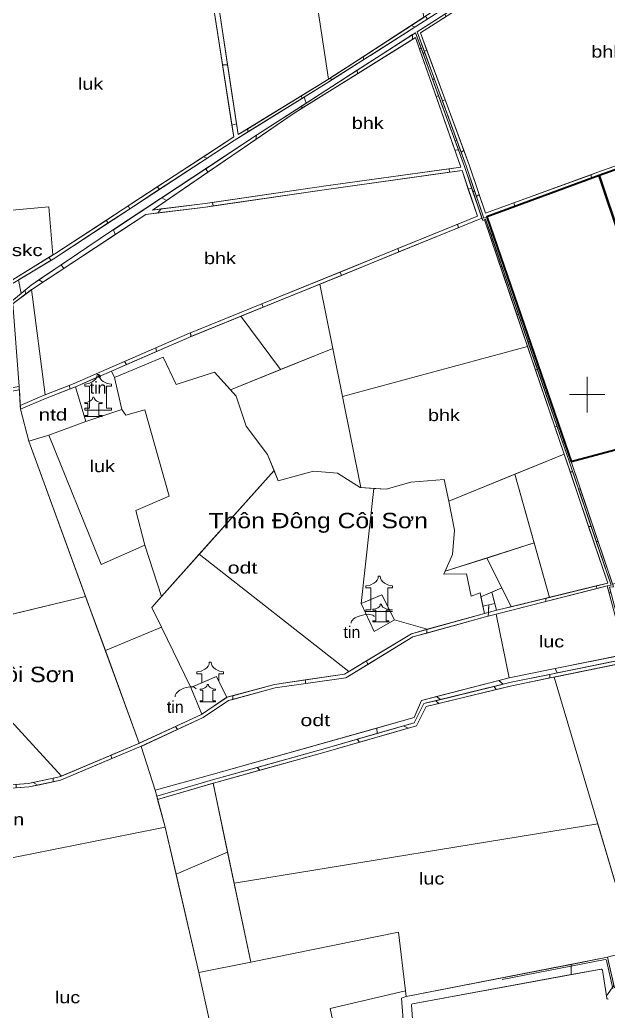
# Model space of a CAD drawing. Header units: metres. Extents: x 558415 to 562400, y 2247179 to 2251032.
# Drawn here: x 561020 to 561518, y 2248479 to 2249316 of the extents above; entities that cross this region are included whole.
import ezdxf
from ezdxf.enums import TextEntityAlignment as Align

# ---------------------------------------------------------------- set-up
doc = ezdxf.new("R2010")
doc.units = ezdxf.units.M
doc.header["$LTSCALE"] = 4
doc.header["$PDMODE"] = 32
doc.header["$PDSIZE"] = 2
for name, color, linetype, lineweight in [('1', 7, 'Continuous', 13), ('17', 7, 'Continuous', 13), ('2', 7, 'Continuous', 13), ('23', 7, 'Continuous', 13), ('33', 7, 'Continuous', 13), ('4', 7, 'Continuous', 13), ('45', 7, 'Continuous', 13), ('5', 7, 'Continuous', 13), ('6', 7, 'Continuous', 13), ('63', 7, 'Continuous', 13), ('7', 7, 'Continuous', 13), ('9', 7, 'Continuous', 13)]:
    doc.layers.add(name, color=color, linetype=linetype, lineweight=lineweight)
doc.layers.add('39', color=7, linetype='Continuous')

msp = doc.modelspace()

# ---------------------------------------------------------------- linework, layer by layer
at = {"layer": '1'}
for p, q in [((561354.206, 2249310.09), (561316.742, 2249286.398)), ((561352.463, 2249299.857), (561352.463, 2249303.895)), ((561259.357, 2249241.969), (561258.245, 2249243.33)), ((561406.415, 2249167.195), (561408.659, 2249168.916)), ((561047.109, 2249113.524), (561045.066, 2249115.825)), ((561426.559, 2249108.066), (561427.903, 2249108.166)), ((561040.062, 2249094.985), (561036.467, 2249096.813)), ((561087.585, 2249015.364), (561097.817, 2249019.886)), ((561062.902, 2249004.717), (561062.295, 2249007.699)), ((561313.485, 2248775.13), (561314.543, 2248772.263)), ((561468.303, 2248760.746), (561468.303, 2248763.809)), ((561307.511, 2248706.522), (561305.653, 2248709.109)), ((561223.394, 2248682.853), (561220.961, 2248685.29))]:
    msp.add_line(p, q, dxfattribs=at)
for points in [[(561191.816, 2249278.477), (561196.06, 2249278.332), (561180.94, 2249378.589), (561176.216, 2249378.464)], [(561362.243, 2249289.926), (561364.52, 2249290.364), (561358.985, 2249305.326), (561380.84, 2249319.17), (561379.625, 2249321.245), (561356.259, 2249306.308)], [(561311.205, 2249282.897), (561354.206, 2249310.09), (561351.392, 2249311.721), (561310.498, 2249285.197)], [(561352.463, 2249299.857), (561354.931, 2249301.391), (561358.382, 2249291.54), (561359.641, 2249292.679), (561354.963, 2249305.485), (561352.463, 2249303.895)], [(561372.366, 2249251.622), (561374.427, 2249252.202), (561359.641, 2249292.679), (561358.382, 2249291.54)], [(561377.585, 2249247.93), (561379.831, 2249248.975), (561364.52, 2249290.364), (561362.243, 2249289.926)], [(561283.72, 2249265.517), (561311.205, 2249282.897), (561310.498, 2249285.197), (561283.453, 2249267.656)], [(561199.788, 2249227.386), (561203.555, 2249228.643), (561196.061, 2249278.332), (561191.816, 2249278.477)], [(561305.72, 2249270.794), (561305.63, 2249273.918), (561258.245, 2249243.33), (561259.357, 2249241.969)], [(561258.827, 2249250.068), (561258.449, 2249252.275), (561213.129, 2249224.492), (561213.083, 2249221.732)], [(561388.24, 2249206.309), (561391.123, 2249206.498), (561374.427, 2249252.202), (561372.366, 2249251.622)], [(561393.521, 2249204.308), (561395.57, 2249206.428), (561379.831, 2249248.975), (561377.585, 2249247.93)], [(561179.425, 2249187.773), (561219.855, 2249215.438), (561220.498, 2249218.952), (561177.553, 2249190.623)], [(561138.614, 2249173.37), (561178.71, 2249199.63), (561175.684, 2249200.79), (561136.646, 2249175.34)], [(561144.468, 2249163.853), (561179.425, 2249187.773), (561177.553, 2249190.623), (561140.419, 2249166.127)], [(561113.315, 2249156.801), (561138.614, 2249173.37), (561136.646, 2249175.34), (561111.959, 2249159.245)], [(561407.168, 2249150.554), (561390.666, 2249143.855), (561390.787, 2249140.667), (561411.048, 2249148.892), (561402.451, 2249174.2), (561399.478, 2249173.456)], [(561137.163, 2249153.333), (561139.897, 2249156.694), (561132.704, 2249155.804), (561144.468, 2249163.853), (561140.419, 2249166.127), (561099.643, 2249139.228), (561101.101, 2249135.057), (561127.031, 2249152.079)], [(561412.601, 2249148.984), (561415.06, 2249149.938), (561438.827, 2249158.684), (561438, 2249161.8), (561414.011, 2249153.047), (561408.659, 2249168.916), (561406.415, 2249167.195)], [(561095.095, 2249144.868), (561113.315, 2249156.801), (561111.959, 2249159.245), (561093.339, 2249147.106)], [(561340.91, 2249120.418), (561390.787, 2249140.667), (561390.666, 2249143.855), (561339.857, 2249123.228)], [(561292.204, 2249100.646), (561340.91, 2249120.418), (561339.857, 2249123.228), (561291.216, 2249103.482)], [(561040.062, 2249094.985), (561057.664, 2249106.541), (561055.508, 2249109.599), (561036.467, 2249096.813)], [(561440.36, 2249067.607), (561441.834, 2249067.84), (561427.903, 2249108.166), (561426.559, 2249108.066)], [(561292.204, 2249100.646), (561291.216, 2249103.482), (561224.979, 2249076.592), (561226.21, 2249073.854)], [(561226.21, 2249073.854), (561224.979, 2249076.592), (561164.849, 2249052.182), (561164.962, 2249048.99)], [(561226.21, 2249073.854), (561224.979, 2249076.592), (561164.849, 2249052.182), (561164.962, 2249048.99)], [(561456.375, 2249020.658), (561457.856, 2249021.46), (561441.834, 2249067.84), (561440.36, 2249067.607)], [(561135.942, 2249036.44), (561135.467, 2249039.504), (561108.947, 2249027.989), (561110.602, 2249025.437)], [(561472.676, 2248972.871), (561474.599, 2248972.995), (561457.856, 2249021.46), (561456.375, 2249020.658)], [(561501.16, 2248888.625), (561503.306, 2248888.681), (561487.501, 2248935.233), (561485.75, 2248934.357)], [(561508.423, 2248836.397), (561507.476, 2248838.404), (561464.903, 2248828.019), (561465.104, 2248825.399)], [(561465.104, 2248825.399), (561465.075, 2248825.781), (561464.903, 2248828.019), (561486.152, 2248833.202), (561422.434, 2248817.661), (561416.499, 2248816.048), (561416.222, 2248812.864), (561423.169, 2248814.752)], [(561374.651, 2248739.139), (561422.953, 2248750.944), (561421.324, 2248753.634), (561371.955, 2248741.569)], [(561348.568, 2248718.309), (561344.727, 2248720.327), (561305.653, 2248709.11), (561307.511, 2248706.522)], [(561048.704, 2248673.116), (561048.756, 2248676.194), (561031.729, 2248672.572), (561035.613, 2248670.331)]]:
    msp.add_lwpolyline(points, close=True, dxfattribs=at)
for points in [[(561316.742, 2249286.398), (561362.316, 2249315.218), (561365.014, 2249316.95), (561363.301, 2249319.433)], [(561363.301, 2249319.433), (561361.934, 2249318.558), (561351.392, 2249311.721), (561354.206, 2249310.09)], [(561352.463, 2249303.895), (561325.737, 2249286.897), (561305.63, 2249273.918), (561305.72, 2249270.794), (561352.463, 2249299.857)], [(561283.453, 2249267.656), (561281.962, 2249266.689), (561258.449, 2249252.275), (561258.827, 2249250.068)], [(561258.827, 2249250.068), (561281.537, 2249264.136), (561283.72, 2249265.517), (561283.453, 2249267.656)], [(561402.451, 2249174.2), (561396.199, 2249192.604), (561391.123, 2249206.498), (561388.24, 2249206.309), (561372.366, 2249251.622), (561393.235, 2249192.05), (561383.417, 2249190.677), (561383.657, 2249187.682), (561394.206, 2249189.157)], [(561258.245, 2249243.33), (561221.277, 2249219.466), (561220.498, 2249218.952), (561219.855, 2249215.438)], [(561219.855, 2249215.438), (561251.372, 2249237.004), (561259.357, 2249241.969)], [(561408.659, 2249168.916), (561400.51, 2249193.075), (561395.57, 2249206.428), (561393.521, 2249204.308), (561381.77, 2249236.475)], [(561381.77, 2249236.475), (561397.614, 2249193.103), (561406.415, 2249167.195)], [(561178.71, 2249199.63), (561201.547, 2249214.586), (561213.083, 2249221.732), (561213.129, 2249224.492), (561204.938, 2249219.471), (561203.555, 2249228.643), (561199.788, 2249227.386), (561201.329, 2249217.508)], [(561201.329, 2249217.508), (561175.685, 2249200.79), (561178.71, 2249199.63)], [(561550.262, 2249202.326), (561509.072, 2249187.73), (561503.186, 2249185.582), (561503.594, 2249182.518), (561503.186, 2249185.582), (561438, 2249161.8), (561438.827, 2249158.684), (561503.594, 2249182.518)], [(561503.594, 2249182.518), (561510.087, 2249184.907), (561550.929, 2249199.379), (561550.262, 2249202.326)], [(561383.417, 2249190.677), (561279.146, 2249176.1), (561183.222, 2249162.187), (561183.762, 2249159.235), (561279.569, 2249173.13)], [(561279.569, 2249173.13), (561383.657, 2249187.682), (561383.417, 2249190.677)], [(561394.206, 2249189.157), (561399.478, 2249173.456), (561402.451, 2249174.2)], [(561183.222, 2249162.187), (561177.029, 2249161.289), (561139.897, 2249156.694), (561137.163, 2249153.333), (561177.429, 2249158.316)], [(561177.429, 2249158.316), (561183.762, 2249159.235), (561183.222, 2249162.187)], [(561093.339, 2249147.106), (561050.153, 2249118.952), (561045.066, 2249115.825), (561047.109, 2249113.524)], [(561047.109, 2249113.524), (561048.673, 2249114.465), (561095.095, 2249144.868), (561093.339, 2249147.106)], [(561427.903, 2249108.166), (561414.151, 2249147.976), (561413.086, 2249147.563), (561426.559, 2249108.066)], [(561057.664, 2249106.541), (561055.508, 2249109.599), (561036.467, 2249096.813), (561040.062, 2249094.985), (561050.235, 2249101.664), (561101.101, 2249135.057), (561099.643, 2249139.228)], [(561099.643, 2249139.228), (561098.924, 2249138.754), (561055.508, 2249109.599), (561057.664, 2249106.541)], [(561045.066, 2249115.825), (561016.985, 2249098.562), (561008.903, 2249093.454), (561010.561, 2249091.539), (560985.26, 2249076.409)], [(560985.26, 2249076.409), (561014.73, 2249094.032), (561047.109, 2249113.524)], [(561036.467, 2249096.813), (561029.936, 2249092.427), (561024.922, 2249088.22), (561025.381, 2249084.835)], [(561012.198, 2249075.078), (561012.562, 2249075.32), (561025.381, 2249084.835), (561024.922, 2249088.22), (561012.093, 2249077.455)], [(561025.381, 2249084.835), (561031.356, 2249089.27), (561040.062, 2249094.985)], [(561164.849, 2249052.182), (561162.009, 2249051.029), (561135.467, 2249039.504), (561135.942, 2249036.44), (561163.171, 2249048.263)], [(561163.171, 2249048.263), (561164.962, 2249048.99), (561164.906, 2249050.582), (561164.849, 2249052.182)], [(561108.947, 2249027.989), (561096.613, 2249022.634), (561066.449, 2249009.304), (561062.295, 2249007.699), (561062.902, 2249004.717)], [(561097.817, 2249019.886), (561110.602, 2249025.437), (561108.947, 2249027.989)], [(561062.902, 2249004.717), (561067.597, 2249006.531), (561085.143, 2249014.285), (561085.49, 2249014.396), (561086.027, 2249014.634), (561087.585, 2249015.364)], [(561062.295, 2249007.699), (561041.16, 2248999.534), (561020.793, 2248990.843), (561020.952, 2248987.65)], [(561020.952, 2248987.65), (561042.29, 2248996.754), (561062.902, 2249004.717)], [(561487.501, 2248935.233), (561484.887, 2248942.932), (561482.431, 2248950.322), (561474.599, 2248972.995), (561472.676, 2248972.871), (561480.584, 2248949.688)], [(561480.584, 2248949.688), (561485.75, 2248934.357), (561487.501, 2248935.233)], [(561516.853, 2248838.537), (561520.175, 2248838.997), (561503.306, 2248888.681), (561501.16, 2248888.625), (561517.277, 2248840.794)], [(561517.277, 2248840.794), (561507.476, 2248838.404), (561508.423, 2248836.397), (561516.853, 2248838.537)], [(561416.499, 2248816.048), (561413.163, 2248815.141), (561364.45, 2248801.702), (561364.45, 2248798.589), (561413.955, 2248812.248)], [(561413.955, 2248812.248), (561416.222, 2248812.864), (561416.258, 2248813.276), (561416.499, 2248816.048)], [(561364.45, 2248801.702), (561351.493, 2248798.127), (561313.485, 2248775.13)], [(561314.543, 2248772.263), (561352.691, 2248795.345), (561364.45, 2248798.589), (561364.45, 2248801.702)], [(561313.485, 2248775.13), (561294.905, 2248763.888), (561261.591, 2248759.097), (561262.198, 2248756.153), (561295.936, 2248761.005)], [(561295.936, 2248761.005), (561314.543, 2248772.263), (561313.485, 2248775.13)], [(561522.972, 2248774.919), (561470.912, 2248764.342), (561468.303, 2248763.809), (561468.303, 2248760.746)], [(561468.303, 2248760.746), (561471.511, 2248761.402), (561523.9, 2248772.046)], [(561468.303, 2248763.809), (561435.655, 2248757.137), (561421.324, 2248753.634), (561422.953, 2248750.944)], [(561422.953, 2248750.944), (561436.312, 2248754.209), (561468.303, 2248760.746)], [(561261.591, 2248759.097), (561235.624, 2248755.362), (561200.443, 2248745.788), (561200.516, 2248742.699), (561236.234, 2248752.419)], [(561236.234, 2248752.419), (561262.198, 2248756.153), (561261.591, 2248759.097)], [(561200.443, 2248745.788), (561195.539, 2248744.454), (561173.951, 2248730.002), (561152.076, 2248719.862), (561153.593, 2248717.259)], [(561153.593, 2248717.259), (561175.425, 2248727.379), (561196.8, 2248741.688), (561200.516, 2248742.699), (561200.443, 2248745.788)], [(561374.651, 2248739.139), (561364.013, 2248736.539), (561355.828, 2248720.393), (561307.511, 2248706.522), (561305.653, 2248709.109), (561305.653, 2248709.11), (561322.936, 2248714.071)], [(561322.936, 2248714.071), (561353.743, 2248722.916), (561361.961, 2248739.126), (561371.955, 2248741.569), (561374.651, 2248739.139)], [(561173.951, 2248730.002), (561121.18, 2248705.541), (561097.313, 2248695.51), (561098.246, 2248692.648)], [(561098.246, 2248692.648), (561122.392, 2248702.796), (561153.593, 2248717.259), (561152.076, 2248719.862), (561173.951, 2248730.002)], [(561121.18, 2248705.541), (561054.013, 2248677.312), (561048.756, 2248676.194), (561048.704, 2248673.116), (561054.914, 2248674.437)], [(561054.914, 2248674.437), (561098.246, 2248692.648), (561097.394, 2248695.263), (561097.313, 2248695.51), (561121.18, 2248705.541)], [(561305.653, 2248709.109), (561278.458, 2248701.302), (561220.961, 2248685.29), (561222.816, 2248683.432), (561223.394, 2248682.853)], [(561223.394, 2248682.853), (561279.274, 2248698.415), (561307.511, 2248706.522)], [(561220.961, 2248685.29), (561183.291, 2248674.799), (561136.152, 2248661.015), (561136.946, 2248658.122)], [(561136.946, 2248658.122), (561184.114, 2248671.914), (561223.394, 2248682.853)], [(561031.729, 2248672.572), (561027.587, 2248671.691), (561017.458, 2248670.946), (561017.458, 2248667.938), (561028.011, 2248668.714)], [(561028.011, 2248668.714), (561035.613, 2248670.331), (561031.729, 2248672.572)]]:
    msp.add_lwpolyline(points, dxfattribs=at)
msp.add_point((561087.585, 2249015.364), dxfattribs=at)
at = {"layer": '17'}
for p, q in [((561204.938, 2249219.471), (561174.356, 2249422.24)), ((561169.832, 2249419.382), (561201.329, 2249217.508)), ((561393.235, 2249192.05), (561354.931, 2249301.391)), ((561407.168, 2249150.554), (561394.206, 2249189.157)), ((561517.277, 2248840.794), (561422.434, 2248817.661)), ((561516.853, 2248838.537), (561423.169, 2248814.752))]:
    msp.add_line(p, q, dxfattribs=at)
for points in [[(561204.938, 2249219.471), (561281.962, 2249266.689), (561361.934, 2249318.558), (561443.012, 2249370.427), (561500.135, 2249406.557), (561560.575, 2249445.19), (561613.543, 2249474.312)], [(561618.668, 2249466.305), (561497.923, 2249392.608), (561393.996, 2249327.504), (561358.985, 2249305.326)], [(561358.985, 2249305.326), (561400.51, 2249193.075), (561414.011, 2249153.047)], [(561354.931, 2249301.391), (561251.372, 2249237.004), (561132.704, 2249155.804)], [(561753.975, 2249276.317), (561748.199, 2249273.514), (561690.989, 2249251.617), (561601.965, 2249220.647), (561509.072, 2249187.73), (561414.011, 2249153.047)], [(561689.184, 2249247.813), (561602.959, 2249217.816), (561510.087, 2249184.907), (561415.06, 2249149.938)], [(560747.185, 2248928.09), (560864.043, 2249001.263), (560926.694, 2249041.685), (560957.651, 2249061.36), (560985.291, 2249078.53), (561016.985, 2249098.562), (561050.153, 2249118.952), (561201.329, 2249217.508)], [(561394.206, 2249189.157), (561279.569, 2249173.13), (561177.429, 2249158.316), (561127.031, 2249152.079)], [(561393.235, 2249192.05), (561279.146, 2249176.1), (561177.029, 2249161.289), (561132.704, 2249155.804)], [(561127.031, 2249152.079), (561031.356, 2249089.27), (561012.562, 2249075.32), (560984.553, 2249056.719), (560856.303, 2248974.445), (560799.917, 2248938.674)], [(561407.168, 2249150.554), (561162.009, 2249051.029), (561096.613, 2249022.634), (561066.449, 2249009.304), (561041.16, 2248999.534), (561020.793, 2248990.843)], [(561411.048, 2249148.892), (561163.171, 2249048.263), (561097.817, 2249019.886), (561067.597, 2249006.531), (561042.29, 2248996.754), (561020.952, 2248987.65)], [(561517.277, 2248840.794), (561480.584, 2248949.688), (561413.086, 2249147.563)], [(561997.65, 2248873.415), (561921.057, 2248856.337), (561872.153, 2248848.855), (561814.886, 2248841.136), (561776.704, 2248835.474), (561759.195, 2248833.225), (561743.53, 2248824.862), (561720.365, 2248817.541), (561625.342, 2248794.869), (561528.535, 2248772.988), (561471.511, 2248761.402), (561436.312, 2248754.209), (561364.013, 2248736.539), (561355.828, 2248720.393), (561279.274, 2248698.415), (561184.114, 2248671.914), (561136.946, 2248658.122)], [(560885.729, 2248661.986), (560979.156, 2248668.129), (561027.587, 2248671.691), (561054.013, 2248677.312), (561121.18, 2248705.541), (561173.951, 2248730.002), (561195.539, 2248744.454), (561235.624, 2248755.362), (561294.905, 2248763.888), (561351.493, 2248798.127), (561413.163, 2248815.141), (561422.434, 2248817.661)], [(560886.862, 2248659.054), (560979.364, 2248665.136), (561028.011, 2248668.714), (561054.914, 2248674.437), (561122.392, 2248702.796), (561175.425, 2248727.379), (561196.8, 2248741.688), (561236.234, 2248752.419), (561295.936, 2248761.005), (561352.691, 2248795.345), (561413.955, 2248812.248), (561423.169, 2248814.752)], [(561346.895, 2248491.702), (561517.034, 2248524.902), (561522.931, 2248499.146), (561599.955, 2248512.024), (561604.746, 2248491.992), (561615.734, 2248493.54)], [(561309.291, 2248366.967), (561352.286, 2248370.544), (561343.084, 2248490.562)]]:
    msp.add_lwpolyline(points, dxfattribs=at)
at = {"layer": '2'}
msp.add_line((561403.445, 2249171.274), (561404.782, 2249172.003), dxfattribs=at)
for points in [[(561425.133, 2249355.538), (561362.316, 2249315.218), (561281.537, 2249264.136), (561260.654, 2249251.2), (561262.592, 2249246.136)], [(561262.592, 2249246.136), (561325.737, 2249286.897), (561354.963, 2249305.485), (561361.375, 2249287.934), (561362.68, 2249288.732), (561356.259, 2249306.308), (561426.514, 2249351.219), (561426.442, 2249351.444), (561425.133, 2249355.538)], [(561260.654, 2249251.2), (561201.547, 2249214.586), (561048.673, 2249114.465), (561019.396, 2249096.841), (561021.528, 2249085.372)], [(561021.528, 2249085.372), (561029.936, 2249092.427), (561098.924, 2249138.754), (561221.277, 2249219.466), (561262.592, 2249246.136), (561260.654, 2249251.2)], [(561404.782, 2249172.003), (561397.614, 2249193.103), (561389.804, 2249214.482), (561388.295, 2249214.241)], [(561388.295, 2249214.241), (561396.199, 2249192.604), (561403.445, 2249171.274)], [(561420.277, 2249134.837), (561415.06, 2249149.938), (561412.601, 2249148.984), (561404.782, 2249172.003), (561403.445, 2249171.274)], [(561403.445, 2249171.274), (561411.684, 2249147.019), (561414.151, 2249147.976)], [(561414.151, 2249147.976), (561418.721, 2249134.747), (561420.277, 2249134.837)], [(560846.809, 2248971.88), (560848.956, 2248973.245), (560984.728, 2249060.597), (561012.093, 2249077.455), (561021.528, 2249085.372), (561019.396, 2249096.841)], [(561509.222, 2248875.923), (561486.309, 2248943.41), (561483.852, 2248950.803), (561480.579, 2248960.278), (561479.16, 2248959.791)], [(561479.16, 2248959.791), (561482.431, 2248950.322), (561484.887, 2248942.932)], [(561484.887, 2248942.932), (561507.624, 2248875.965), (561509.222, 2248875.923)], [(561519.959, 2248832.703), (561518.739, 2248837.284), (561522.179, 2248837.761), (561509.222, 2248875.923), (561507.624, 2248875.965), (561520.175, 2248838.997)], [(561520.175, 2248838.997), (561516.853, 2248838.537), (561518.421, 2248832.647), (561519.959, 2248832.703)], [(561472.911, 2248768.695), (561469.952, 2248768.096), (561434.082, 2248760.941), (561425.208, 2248758.659), (561427.577, 2248756.728), (561429.054, 2248755.524)], [(561429.054, 2248755.524), (561435.655, 2248757.137), (561470.912, 2248764.342)], [(561470.912, 2248764.342), (561474.635, 2248765.098), (561472.911, 2248768.695)], [(561372.549, 2248745.118), (561359.886, 2248741.862), (561353.744, 2248727.315), (561322.174, 2248718.428), (561322.347, 2248713.902), (561353.743, 2248722.916)], [(561353.743, 2248722.916), (561361.961, 2248739.126), (561376.125, 2248742.588), (561372.549, 2248745.118)], [(561361.961, 2248739.126), (561376.125, 2248742.588), (561372.549, 2248745.118), (561359.886, 2248741.862)], [(561359.886, 2248741.862), (561353.744, 2248727.315), (561322.174, 2248718.428), (561322.347, 2248713.902)], [(561322.347, 2248713.902), (561353.743, 2248722.916), (561361.961, 2248739.126)], [(561322.174, 2248718.428), (561181.765, 2248678.902), (561134.839, 2248666.024), (561136.152, 2248661.015)], [(561278.458, 2248701.302), (561322.347, 2248713.902), (561322.174, 2248718.428)], [(561136.152, 2248661.015), (561183.291, 2248674.799), (561278.458, 2248701.302)]]:
    msp.add_lwpolyline(points, dxfattribs=at)
for points in [[(561369.309, 2249266.214), (561370.869, 2249266.314), (561362.68, 2249288.732), (561361.375, 2249287.934)], [(561388.295, 2249214.241), (561389.804, 2249214.482), (561370.869, 2249266.314), (561369.309, 2249266.214)], [(561433.137, 2249093.015), (561434.565, 2249093.477), (561420.277, 2249134.837), (561418.721, 2249134.747)], [(561449.891, 2249044.517), (561451.425, 2249044.671), (561434.565, 2249093.477), (561433.137, 2249093.015)], [(561464.811, 2249001.328), (561466.336, 2249001.508), (561451.425, 2249044.671), (561449.891, 2249044.517)], [(561479.16, 2248959.791), (561480.579, 2248960.278), (561466.336, 2249001.508), (561464.811, 2249001.328)], [(561507.624, 2248875.965), (561509.222, 2248875.923), (561494.111, 2248920.43), (561492.612, 2248920.18)], [(561527.906, 2248775.921), (561535.548, 2248777.648), (561531.5, 2248780.549), (561472.911, 2248768.695), (561474.635, 2248765.098)], [(561429.054, 2248755.524), (561425.208, 2248758.659), (561372.549, 2248745.118), (561376.125, 2248742.588)]]:
    msp.add_lwpolyline(points, close=True, dxfattribs=at)
at = {"layer": '23'}
for points in [[(561356.259, 2249306.308), (561464.14, 2249375.271), (561579.125, 2249447.299)], [(561554.922, 2249438.838), (561499.667, 2249403.336), (561443.095, 2249367.067), (561362.316, 2249315.218), (561281.537, 2249264.136), (561201.547, 2249214.586), (561048.673, 2249114.465), (561014.73, 2249094.032), (560985.26, 2249076.409), (560958.421, 2249059.296), (560927.109, 2249039.119), (560864.222, 2248998.509), (560745.553, 2248923.673), (560615.307, 2248843.474), (560560.314, 2248786.007), (560545.316, 2248766.34), (560513.74, 2248716.023), (560511.635, 2248698.911), (560506.636, 2248694.059), (560520.054, 2248623.054), (560536.367, 2248546.431), (560552.155, 2248470.319)], [(560566.1, 2248477.734), (560553.469, 2248535.97), (560545.839, 2248571.218), (560532.683, 2248632.773), (560525.841, 2248665.466), (560520.052, 2248695.35), (560520.315, 2248700.203), (560525.841, 2248717.827), (560540.049, 2248742.347), (560566.361, 2248775.296), (560598.462, 2248808.756), (560631.879, 2248839.406), (560658.191, 2248855.753), (560717.657, 2248894.066), (560771.597, 2248928.037), (560780.28, 2248929.569), (560848.956, 2248973.245), (560984.728, 2249060.597), (561012.093, 2249077.455), (561029.936, 2249092.427), (561098.924, 2249138.754), (561221.277, 2249219.466), (561325.737, 2249286.897), (561354.963, 2249305.485)], [(561354.963, 2249305.485), (561396.199, 2249192.604), (561411.684, 2249147.019), (561414.151, 2249147.976), (561482.431, 2248950.322), (561484.887, 2248942.932), (561520.175, 2248838.997), (561516.853, 2248838.537), (561532.254, 2248780.702)], [(561356.259, 2249306.308), (561397.614, 2249193.103), (561412.601, 2249148.984), (561415.06, 2249149.938), (561483.852, 2248950.803), (561486.309, 2248943.41), (561522.179, 2248837.761), (561518.739, 2248837.284), (561534.11, 2248779.558)], [(562001.893, 2248877.475), (561998.969, 2248876.783), (561920.503, 2248859.287), (561871.726, 2248851.825), (561814.466, 2248844.106), (561776.293, 2248838.446), (561758.267, 2248836.13), (561742.362, 2248827.639), (561719.564, 2248820.434), (561624.663, 2248797.791), (561527.906, 2248775.921), (561470.912, 2248764.342), (561435.655, 2248757.137), (561361.961, 2248739.126), (561353.743, 2248722.916), (561278.458, 2248701.302), (561183.291, 2248674.799), (561136.152, 2248661.015)], [(561532.254, 2248780.702), (561469.952, 2248768.096), (561434.082, 2248760.941), (561359.886, 2248741.862), (561353.744, 2248727.315), (561181.765, 2248678.902), (561134.839, 2248666.024)]]:
    msp.add_lwpolyline(points, dxfattribs=at)
at = {"layer": '33'}
for centre, major_axis, ratio in [((561310.242, 2248809.748), (-9.752, -2.743), 0.397163), ((561160.618, 2248748.191), (-8.838, -3.352), 0.4386)]:
    msp.add_ellipse(centre, major_axis=major_axis, ratio=ratio, start_param=3.1415927, end_param=6.2831853, dxfattribs=at)
at = {"layer": '4'}
for p, q in [((561515.144, 2248523.066), (561428.119, 2248506.06)), ((561521.69, 2248498.616), (561516.311, 2248522.306))]:
    msp.add_line(p, q, dxfattribs=at)
msp.add_arc((561515.336, 2248522.085), 1, 12.79322, 101.0571, dxfattribs=at)
at = {"layer": '45'}
for p, q in [((561393.235, 2249192.05), (561354.931, 2249301.391)), ((561400.51, 2249193.075), (561414.011, 2249153.047)), ((561041.894, 2248999.818), (561041.16, 2248999.534)), ((561298.638, 2248766.147), (561294.905, 2248763.888)), ((561164.646, 2248753.298), (561164.924, 2248752.726)), ((561164.924, 2248752.726), (561166.223, 2248753.274))]:
    msp.add_line(p, q, dxfattribs=at)
for points in [[(561281.219, 2249266.234), (561281.962, 2249266.689), (561361.814, 2249318.48), (561330.426, 2249522.405), (561248.809, 2249469.639), (561251.921, 2249459.623)], [(561204.938, 2249219.471), (561281.219, 2249266.234), (561251.921, 2249459.623), (561248.809, 2249469.639), (561174.356, 2249422.24)], [(561285.014, 2249038.868), (561274.006, 2249093.258), (561207.385, 2249066.212), (561240.912, 2249021.112)], [(561211.652, 2248973.389), (561229.71, 2248949.422), (561238.924, 2248927.243), (561268.775, 2248935.471), (561289.045, 2248933.682), (561308.209, 2248921.52), (561308.772, 2248921.483), (561285.014, 2249038.868), (561198.458, 2249004.02), (561203.175, 2248998.787)], [(561308.772, 2248921.483), (561319.652, 2248920.767), (561329.952, 2248920.089), (561350.959, 2248926.17), (561378.968, 2248928.316), (561383.022, 2248910.073), (561480.584, 2248949.688), (561449.575, 2249040.593), (561293.192, 2248998.464)], [(561126.15, 2248872.871), (561140.174, 2248829.416), (561235.302, 2248935.961), (561229.71, 2248949.422), (561211.652, 2248973.389), (561203.175, 2248998.787), (561185.117, 2249018.819), (561152.685, 2249008.445), (561141.629, 2249031.697), (561100.353, 2249014.526), (561106.618, 2248987.34), (561110.061, 2248982.757), (561126.143, 2248987.145), (561146.566, 2248914.344), (561118.411, 2248902.204)], [(561093.818, 2248988.619), (561097.838, 2248988.619), (561097.838, 2248986.979), (561075.338, 2248986.979), (561075.338, 2248988.619), (561079.358, 2248988.619), (561079.358, 2249007.229), (561075.338, 2249007.229), (561075.338, 2249008.869), (561078.803, 2249009.389), (561082.118, 2249010.984), (561083.728, 2249012.224), (561084.878, 2249013.659), (561085.143, 2249014.285), (561067.597, 2249006.531), (561076.398, 2248977.324), (561106.618, 2248987.34), (561100.353, 2249014.526), (561097.817, 2249019.886), (561087.585, 2249015.364), (561087.593, 2249015.299), (561088.293, 2249013.739), (561089.403, 2249012.304), (561091.008, 2249011.029), (561094.273, 2249009.389), (561097.838, 2249008.869), (561097.838, 2249007.229), (561093.818, 2249007.229)], [(561097.838, 2248986.979), (561097.838, 2248988.619), (561093.818, 2248988.619), (561093.818, 2249007.229), (561097.838, 2249007.229), (561097.838, 2249008.869), (561094.273, 2249009.389), (561091.008, 2249011.029), (561089.403, 2249012.304), (561088.293, 2249013.739), (561087.593, 2249015.299), (561087.585, 2249015.364), (561087.393, 2249016.979), (561085.783, 2249016.979), (561085.538, 2249015.219), (561085.143, 2249014.285), (561084.878, 2249013.659), (561083.728, 2249012.224), (561082.118, 2249010.984), (561078.803, 2249009.389), (561075.338, 2249008.869), (561075.338, 2249007.229), (561079.358, 2249007.229), (561079.358, 2248988.619), (561075.338, 2248988.619), (561075.338, 2248986.979)], [(561089.296, 2248856.416), (561126.15, 2248872.871), (561118.411, 2248902.204), (561146.566, 2248914.344), (561126.143, 2248987.145), (561110.061, 2248982.757), (561106.618, 2248987.34), (561076.398, 2248977.324), (561045.072, 2248965.877)], [(561092.757, 2248783.875), (561140.211, 2248803.51), (561132.039, 2248820.304), (561140.174, 2248829.416), (561126.15, 2248872.871), (561089.296, 2248856.416), (561045.072, 2248965.877), (561028.152, 2248960.625), (561076.077, 2248829.51)], [(561521.412, 2248840.019), (561574.63, 2248852.878), (561538.322, 2248957.378), (561486.309, 2248943.41)], [(561468.029, 2248828.782), (561517.277, 2248840.794), (561480.584, 2248949.688), (561438.838, 2248932.737)], [(561397.994, 2248848.634), (561402.048, 2248829.675), (561409.419, 2248832.537), (561410.129, 2248829.361), (561427.763, 2248836.717), (561415.121, 2248862.028), (561379.948, 2248850.832), (561455.118, 2248874.761), (561438.838, 2248932.737), (561383.022, 2248910.073), (561387.952, 2248885.66), (561386.11, 2248864.912), (561378.83, 2248848.276)], [(561387.952, 2248885.66), (561386.11, 2248864.912), (561379.948, 2248850.832), (561455.118, 2248874.761), (561438.838, 2248932.737), (561383.022, 2248910.073)], [(561435.668, 2248820.889), (561468.029, 2248828.782), (561455.118, 2248874.761), (561415.121, 2248862.028)], [(561317.004, 2248826.934), (561326.501, 2248830.937), (561331.464, 2248821.002), (561331.464, 2248836.988), (561335.484, 2248836.988), (561335.484, 2248838.628), (561331.919, 2248839.148), (561328.654, 2248840.788), (561327.049, 2248842.063), (561325.939, 2248843.498), (561325.239, 2248845.058), (561325.039, 2248846.738), (561323.429, 2248846.738), (561323.184, 2248844.978), (561322.524, 2248843.418), (561321.374, 2248841.983), (561319.764, 2248840.743), (561316.449, 2248839.148), (561312.984, 2248838.628), (561312.984, 2248836.988), (561317.004, 2248836.988)], [(561423.441, 2248817.907), (561435.668, 2248820.889), (561427.763, 2248836.717), (561419.373, 2248833.217)], [(561434.082, 2248760.941), (561469.952, 2248768.096), (561532.254, 2248780.702), (561516.853, 2248838.537), (561423.169, 2248814.752)], [(561055.582, 2248677.971), (561121.18, 2248705.541), (561121.359, 2248705.624), (561076.077, 2248829.51), (560945.281, 2248798.04)], [(561421.948, 2248823.524), (561419.373, 2248833.217), (561410.129, 2248829.361), (561411.891, 2248821.479)], [(561320.047, 2248800.022), (561337.104, 2248809.712), (561333.594, 2248816.738), (561312.984, 2248816.738), (561312.984, 2248818.378), (561317.004, 2248818.378), (561317.004, 2248826.934), (561308.983, 2248823.554)], [(561413.3, 2248815.178), (561416.465, 2248816.039), (561416.774, 2248822.472), (561411.891, 2248821.479)], [(561416.582, 2248818.471), (561416.465, 2248816.039), (561422.434, 2248817.661), (561423.441, 2248817.907), (561421.948, 2248823.524), (561416.774, 2248822.472)], [(561186.709, 2248761.908), (561188.642, 2248758.034), (561188.642, 2248764.376), (561192.662, 2248764.376), (561192.662, 2248766.016), (561189.097, 2248766.536), (561185.832, 2248768.176), (561184.227, 2248769.451), (561183.117, 2248770.886), (561182.417, 2248772.446), (561182.217, 2248774.126), (561180.607, 2248774.126), (561180.362, 2248772.366), (561179.702, 2248770.806), (561178.552, 2248769.371), (561176.942, 2248768.131), (561173.627, 2248766.536), (561170.162, 2248766.016), (561170.162, 2248764.376), (561174.182, 2248764.376), (561174.182, 2248756.628)], [(561174.254, 2248730.205), (561195.449, 2248744.394), (561186.709, 2248761.908), (561164.924, 2248752.726)], [(561152.493, 2248595.156), (561196.095, 2248613.76), (561183.909, 2248671.854), (561136.946, 2248658.122), (561143.352, 2248634.766)], [(561171.668, 2248512.063), (561215.571, 2248520.917), (561196.095, 2248613.76), (561152.493, 2248595.156)], [(561522.931, 2248499.146), (561599.955, 2248512.024), (561604.746, 2248491.992), (561615.734, 2248493.54), (561599.887, 2248545.408), (561540.62, 2248531.341), (561517.034, 2248524.902)], [(561306.356, 2248370.795), (561308.657, 2248367.794), (561309.291, 2248366.967), (561352.286, 2248370.544), (561343.084, 2248490.562), (561346.895, 2248491.702), (561346.404, 2248496.71), (561282.769, 2248481.686)]]:
    msp.add_lwpolyline(points, close=True, dxfattribs=at)
for points in [[(561048.386, 2249117.866), (561050.153, 2249118.952), (561201.329, 2249217.508), (561169.832, 2249419.382), (560993.566, 2249310.676), (560996.092, 2249300.293), (561004.253, 2249201.355)], [(561488.733, 2249386.851), (561393.996, 2249327.504), (561358.985, 2249305.326), (561400.51, 2249193.075)], [(561488.733, 2249386.851), (561393.996, 2249327.504), (561358.985, 2249305.326), (561400.51, 2249193.075), (561414.011, 2249153.047), (561509.072, 2249187.73)], [(561414.011, 2249153.047), (561509.072, 2249187.73), (561583.694, 2249214.173), (561488.733, 2249386.851)], [(561509.072, 2249187.73), (561601.965, 2249220.647), (561690.989, 2249251.617), (561747.714, 2249273.328), (561744.036, 2249278.962), (561740.351, 2249278.246), (561735.929, 2249283.493), (561727.821, 2249280.87), (561722.415, 2249287.786), (561709.885, 2249279.2), (561684.332, 2249316.88), (561542.827, 2249288.486), (561583.694, 2249214.173)], [(561354.931, 2249301.391), (561251.372, 2249237.004), (561132.704, 2249155.804)], [(561004.253, 2249201.355), (561007.933, 2249155.225), (561044.951, 2249158.6), (561048.386, 2249117.866)], [(561041.16, 2248999.534), (561066.449, 2249009.304), (561096.613, 2249022.634), (561162.009, 2249051.029), (561407.168, 2249150.554), (561394.206, 2249189.157)], [(561394.206, 2249189.157), (561279.569, 2249173.13), (561177.429, 2249158.316), (561127.031, 2249152.079)], [(561132.704, 2249155.804), (561177.029, 2249161.289), (561279.146, 2249176.1), (561393.235, 2249192.05)], [(561011.94, 2249095.374), (561016.985, 2249098.562), (561048.386, 2249117.866), (561044.951, 2249158.6), (561007.933, 2249155.225), (561008.893, 2249136.897)], [(561127.031, 2249152.079), (561031.356, 2249089.27), (561030.432, 2249088.584), (561041.894, 2248999.818)], [(561413.086, 2249147.563), (561411.684, 2249147.019), (561411.048, 2249148.892), (561274.006, 2249093.258), (561285.014, 2249038.868), (561293.192, 2248998.464)], [(561293.192, 2248998.464), (561449.575, 2249040.593), (561413.086, 2249147.563)], [(561030.432, 2249088.584), (561012.562, 2249075.32), (560984.825, 2249056.9), (560986.287, 2249001.251)], [(561020.793, 2248990.843), (561041.16, 2248999.534), (561041.894, 2248999.818), (561030.432, 2249088.584)], [(561207.385, 2249066.212), (561163.171, 2249048.263), (561097.817, 2249019.886), (561100.353, 2249014.526), (561141.629, 2249031.697), (561152.685, 2249008.445)], [(561152.685, 2249008.445), (561185.117, 2249018.819), (561198.458, 2249004.02), (561240.912, 2249021.112), (561207.385, 2249066.212)], [(561235.624, 2248755.362), (561294.905, 2248763.888), (561298.638, 2248766.147), (561172.183, 2248865.267), (561140.174, 2248829.416), (561235.302, 2248935.961), (561229.71, 2248949.422), (561211.652, 2248973.389), (561203.175, 2248998.787), (561185.117, 2249018.819), (561152.685, 2249008.445), (561141.629, 2249031.697), (561100.353, 2249014.526), (561106.618, 2248987.34)], [(560851.461, 2248775.466), (561076.077, 2248829.51), (561028.152, 2248960.625), (561020.952, 2248987.65), (561020.142, 2249003.892), (560986.34, 2248998.218)], [(560986.287, 2249001.251), (561019.992, 2249006.909), (561020.793, 2248990.843)], [(561067.597, 2249006.531), (561042.29, 2248996.754), (561020.952, 2248987.65), (561028.152, 2248960.625)], [(561028.152, 2248960.625), (561045.072, 2248965.877), (561076.398, 2248977.324), (561067.597, 2249006.531)], [(561106.618, 2248987.34), (561110.061, 2248982.757), (561126.143, 2248987.145), (561146.566, 2248914.344), (561118.411, 2248902.204), (561126.15, 2248872.871), (561089.296, 2248856.416), (561045.072, 2248965.877), (561028.152, 2248960.625), (561076.077, 2248829.51), (561121.359, 2248705.624), (561173.951, 2248730.002), (561174.254, 2248730.205), (561164.926, 2248752.721), (561164.924, 2248752.726), (561164.646, 2248753.298)], [(561294.905, 2248763.888), (561351.493, 2248798.127), (561364.864, 2248801.816), (561337.104, 2248809.712), (561320.047, 2248800.022), (561308.983, 2248823.554), (561319.652, 2248920.767), (561308.209, 2248921.52), (561289.045, 2248933.682), (561268.775, 2248935.471), (561238.924, 2248927.243), (561235.302, 2248935.961), (561172.183, 2248865.267), (561298.638, 2248766.147)], [(561364.864, 2248801.816), (561413.163, 2248815.141), (561413.3, 2248815.178), (561409.419, 2248832.537), (561402.048, 2248829.675), (561397.994, 2248848.634), (561378.83, 2248848.276), (561386.11, 2248864.912), (561387.952, 2248885.66), (561383.022, 2248910.073), (561378.968, 2248928.316), (561350.959, 2248926.17), (561329.952, 2248920.089), (561319.652, 2248920.767), (561308.983, 2248823.554)], [(561308.983, 2248823.554), (561317.004, 2248826.934), (561317.004, 2248836.988), (561312.984, 2248836.988), (561312.984, 2248838.628), (561316.449, 2248839.148), (561319.764, 2248840.743), (561321.374, 2248841.983), (561322.524, 2248843.418), (561323.184, 2248844.978), (561323.429, 2248846.738), (561325.039, 2248846.738), (561325.239, 2248845.058), (561325.939, 2248843.498), (561327.049, 2248842.063), (561328.654, 2248840.788), (561331.919, 2248839.148), (561335.484, 2248838.628), (561335.484, 2248836.988), (561331.464, 2248836.988), (561331.464, 2248821.002), (561332.775, 2248818.378), (561335.484, 2248818.378)], [(561331.464, 2248818.378), (561332.775, 2248818.378), (561331.464, 2248821.002), (561326.501, 2248830.937), (561317.004, 2248826.934), (561317.004, 2248818.378), (561312.984, 2248818.378), (561312.984, 2248816.738), (561333.594, 2248816.738)], [(561423.169, 2248814.752), (561413.955, 2248812.248), (561352.691, 2248795.345), (561295.936, 2248761.005), (561236.234, 2248752.419), (561196.8, 2248741.688), (561175.425, 2248727.379), (561122.901, 2248703.032), (561134.839, 2248666.024), (561181.765, 2248678.902)], [(561181.765, 2248678.902), (561353.744, 2248727.315), (561359.886, 2248741.862), (561434.082, 2248760.941), (561423.169, 2248814.752)], [(561333.594, 2248816.738), (561332.775, 2248818.378), (561331.464, 2248818.378)], [(561335.484, 2248818.378), (561332.775, 2248818.378), (561333.594, 2248816.738), (561335.484, 2248816.738), (561333.594, 2248816.738), (561337.104, 2248809.712), (561364.864, 2248801.816)], [(561164.924, 2248752.726), (561140.211, 2248803.51), (561092.757, 2248783.875), (561121.359, 2248705.624)], [(560885.729, 2248661.986), (560979.156, 2248668.129), (561027.587, 2248671.691), (561054.013, 2248677.312), (561055.582, 2248677.971), (560945.281, 2248798.04), (560851.461, 2248775.466)], [(561166.223, 2248753.274), (561174.182, 2248756.628), (561174.182, 2248764.376), (561170.162, 2248764.376), (561170.162, 2248766.016), (561173.627, 2248766.536), (561176.942, 2248768.131), (561178.552, 2248769.371), (561179.702, 2248770.806), (561180.362, 2248772.366), (561180.607, 2248774.126), (561182.217, 2248774.126), (561182.417, 2248772.446), (561183.117, 2248770.886), (561184.227, 2248769.451), (561185.832, 2248768.176), (561189.097, 2248766.536), (561192.662, 2248766.016), (561192.662, 2248764.376), (561188.642, 2248764.376), (561188.642, 2248758.034), (561195.449, 2248744.394)], [(561528.535, 2248772.988), (561471.511, 2248761.402), (561436.312, 2248754.209), (561364.013, 2248736.539), (561355.828, 2248720.393), (561279.274, 2248698.415), (561184.114, 2248671.914), (561183.909, 2248671.854), (561201.581, 2248587.61), (561508.881, 2248637.673)], [(561215.571, 2248520.917), (561340.506, 2248546.136), (561346.404, 2248496.71), (561346.895, 2248491.702), (561517.034, 2248524.902), (561540.62, 2248531.341), (561471.925, 2248761.486), (561528.535, 2248772.988)], [(561528.804, 2248773.049), (561528.535, 2248772.988), (561471.925, 2248761.486), (561540.62, 2248531.341)], [(561121.359, 2248705.624), (561173.951, 2248730.002), (561174.254, 2248730.205), (561164.926, 2248752.721)], [(561195.449, 2248744.394), (561195.539, 2248744.454), (561235.624, 2248755.362)], [(561122.901, 2248703.032), (561122.392, 2248702.796), (561054.914, 2248674.437), (561028.011, 2248668.714), (560979.364, 2248665.136), (560886.862, 2248659.054)], [(560906.542, 2248587.393), (560931.823, 2248592.519), (561143.352, 2248634.766), (561136.152, 2248661.015), (561134.839, 2248666.024), (561122.901, 2248703.032)], [(561346.404, 2248496.71), (561346.895, 2248491.702), (561517.034, 2248524.902), (561540.62, 2248531.341), (561508.881, 2248637.673), (561201.581, 2248587.61), (561215.571, 2248520.917)], [(561508.881, 2248637.673), (561201.581, 2248587.61), (561215.571, 2248520.917)], [(561180.948, 2248469.816), (561171.668, 2248512.063), (561143.352, 2248634.766), (560931.823, 2248592.519)], [(561346.404, 2248496.71), (561340.506, 2248546.136), (561215.571, 2248520.917), (561171.668, 2248512.063), (561180.948, 2248469.816), (561209.19, 2248351.097)], [(561215.571, 2248520.917), (561340.506, 2248546.136), (561346.404, 2248496.71)], [(561308.657, 2248367.794), (561306.356, 2248370.795), (561282.769, 2248481.686), (561346.404, 2248496.71)]]:
    msp.add_lwpolyline(points, dxfattribs=at)
at = {"layer": '45', "lineweight": 40}
for points in [[(561582.396, 2248969.214), (561679.269, 2248995.229), (561602.959, 2249217.816), (561510.087, 2249184.907)], [(561483.852, 2248950.803), (561486.309, 2248943.41), (561582.396, 2248969.214), (561510.087, 2249184.907), (561415.06, 2249149.938)]]:
    msp.add_lwpolyline(points, close=True, dxfattribs=at)
at = {"layer": '45'}
msp.add_ellipse((561160.618, 2248748.191), major_axis=(-8.838, -3.352), ratio=0.4386, start_param=3.8716042, end_param=4.0813397, dxfattribs=at)
msp.add_ellipse((561160.618, 2248748.191), major_axis=(-8.838, -3.352), ratio=0.4386, start_param=3.8716042, end_param=4.0813397, dxfattribs=at)
at = {"layer": '5'}
for p, q in [((561030.432, 2249088.584), (561041.894, 2248999.818)), ((561028.152, 2248960.625), (561045.072, 2248965.877)), ((561423.169, 2248814.752), (561434.082, 2248760.941)), ((561423.169, 2248814.752), (561434.082, 2248760.941)), ((561164.926, 2248752.721), (561174.254, 2248730.205)), ((561343.084, 2248490.562), (561346.895, 2248491.702))]:
    msp.add_line(p, q, dxfattribs=at)
for points in [[(561044.951, 2249158.6), (561007.933, 2249155.225), (561004.253, 2249201.355), (560996.092, 2249300.293), (560992.62, 2249314.563)], [(561007.933, 2249155.225), (561044.951, 2249158.6), (561048.386, 2249117.866)], [(561014.604, 2249076.676), (561019.992, 2249006.909), (561020.952, 2248987.65), (561028.152, 2248960.625), (561121.359, 2248705.624)], [(561097.817, 2249019.886), (561100.353, 2249014.526), (561141.629, 2249031.697), (561152.685, 2249008.445), (561185.117, 2249018.819), (561203.175, 2248998.787), (561211.652, 2248973.389), (561229.71, 2248949.422), (561238.924, 2248927.243), (561268.775, 2248935.471), (561289.045, 2248933.682), (561308.209, 2248921.52), (561329.952, 2248920.089), (561350.959, 2248926.17), (561378.968, 2248928.316), (561383.022, 2248910.073), (561387.952, 2248885.66), (561386.11, 2248864.912), (561378.83, 2248848.276), (561397.994, 2248848.634), (561402.048, 2248829.675), (561409.419, 2248832.537), (561413.3, 2248815.178)], [(561100.353, 2249014.526), (561141.629, 2249031.697), (561152.685, 2249008.445), (561185.117, 2249018.819), (561203.175, 2248998.787), (561211.652, 2248973.389), (561229.71, 2248949.422), (561238.924, 2248927.243), (561268.775, 2248935.471), (561289.045, 2248933.682), (561308.209, 2248921.52), (561329.952, 2248920.089), (561350.959, 2248926.17), (561378.968, 2248928.316), (561383.022, 2248910.073)], [(561067.597, 2249006.531), (561076.398, 2248977.324), (561106.618, 2248987.34), (561100.353, 2249014.526), (561097.817, 2249019.886)], [(561146.566, 2248914.344), (561126.143, 2248987.145), (561110.061, 2248982.757), (561106.618, 2248987.34), (561100.353, 2249014.526)], [(561067.597, 2249006.531), (561076.398, 2248977.324), (561045.072, 2248965.877), (561028.152, 2248960.625), (561020.952, 2248987.65)], [(561106.618, 2248987.34), (561076.398, 2248977.324), (561045.072, 2248965.877), (561089.296, 2248856.416), (561126.15, 2248872.871), (561118.411, 2248902.204), (561146.566, 2248914.344)], [(561126.143, 2248987.145), (561110.061, 2248982.757), (561106.618, 2248987.34)], [(561045.072, 2248965.877), (561089.296, 2248856.416), (561126.15, 2248872.871), (561118.411, 2248902.204), (561146.566, 2248914.344)], [(561337.104, 2248809.712), (561326.501, 2248830.937), (561308.983, 2248823.554)], [(561308.983, 2248823.554), (561320.047, 2248800.022), (561337.104, 2248809.712)], [(561195.449, 2248744.394), (561186.709, 2248761.908), (561164.924, 2248752.726)], [(561122.901, 2248703.032), (561134.839, 2248666.024), (561136.152, 2248661.015), (561143.352, 2248634.766), (560931.823, 2248592.519), (560906.542, 2248587.393)], [(561143.352, 2248634.766), (561171.668, 2248512.063), (561180.948, 2248469.816), (561209.217, 2248350.982)]]:
    msp.add_lwpolyline(points, dxfattribs=at)
msp.add_lwpolyline([(561337.104, 2248809.712), (561320.047, 2248800.022), (561308.983, 2248823.554), (561326.501, 2248830.937)], close=True, dxfattribs=at)
at = {"layer": '6'}
for p, q in [((561352.369, 2248485.726), (561511.634, 2248514.893)), ((561512.801, 2248514.066), (561516.534, 2248490.518)), ((561359.285, 2248366.275), (561351.551, 2248484.678))]:
    msp.add_line(p, q, dxfattribs=at)
for centre, start, end in [((561511.814, 2248513.91), 9.00656, 100.37792), ((561352.549, 2248484.743), 100.37792, 183.73704), ((561517.521, 2248490.675), 189.00656, 280.70709)]:
    msp.add_arc(centre, 1, start, end, dxfattribs=at)
at = {"layer": '63'}
for p, q in [((561500, 2248985), (561500, 2249015)), ((561485, 2249000), (561515, 2249000))]:
    msp.add_line(p, q, dxfattribs=at)
at = {"layer": '7'}
msp.add_line((561359.285, 2248366.275), (561351.551, 2248484.678), dxfattribs=at)
for points in [[(561486.494, 2248510.289), (561486.494, 2248518.943), (561346.895, 2248491.702), (561343.084, 2248490.562), (561352.286, 2248370.544), (561309.291, 2248366.967), (561311.561, 2248346.14), (561311.994, 2248342.164), (561253.196, 2248345.161), (561250.747, 2248337.702), (561318.675, 2248334.858)], [(561512.801, 2248514.066), (561516.218, 2248492.508), (561522.49, 2248501.07), (561517.034, 2248524.902), (561486.494, 2248518.943), (561486.494, 2248510.289)], [(561352.369, 2248485.726), (561486.494, 2248510.289), (561511.634, 2248514.893)], [(561584.722, 2248502.363), (561584.202, 2248509.39), (561522.931, 2248499.146), (561522.49, 2248501.07), (561516.218, 2248492.509), (561516.534, 2248490.518)]]:
    msp.add_lwpolyline(points, dxfattribs=at)
for centre, start, end in [((561511.814, 2248513.91), 9.00656, 100.37792), ((561352.549, 2248484.743), 100.37792, 183.73704), ((561517.521, 2248490.675), 189.00656, 280.70709)]:
    msp.add_arc(centre, 1, start, end, dxfattribs=at)
at = {"layer": '9'}
for points in [[(561077.946, 2248982.313), (561075.338, 2248982.313), (561075.338, 2248981.419), (561089.933, 2248981.419), (561089.933, 2248982.313), (561087.325, 2248982.313), (561087.325, 2248992.464), (561089.933, 2248992.464), (561089.933, 2248993.358), (561087.621, 2248993.642), (561085.503, 2248994.536), (561084.462, 2248995.232), (561083.742, 2248996.014), (561083.287, 2248996.865), (561083.158, 2248997.781), (561082.113, 2248997.781), (561081.954, 2248996.821), (561081.526, 2248995.971), (561080.78, 2248995.188), (561079.736, 2248994.512), (561077.586, 2248993.642), (561075.338, 2248993.358), (561075.338, 2248992.464), (561077.946, 2248992.464)], [(561321.274, 2248808.956), (561318.864, 2248808.956), (561318.864, 2248808.147), (561332.352, 2248808.147), (561332.352, 2248808.956), (561329.942, 2248808.956), (561329.942, 2248818.132), (561332.352, 2248818.132), (561332.352, 2248818.94), (561330.215, 2248819.197), (561328.258, 2248820.005), (561327.296, 2248820.634), (561326.63, 2248821.342), (561326.211, 2248822.111), (561326.091, 2248822.939), (561325.126, 2248822.939), (561324.979, 2248822.071), (561324.583, 2248821.302), (561323.894, 2248820.595), (561322.928, 2248819.983), (561320.941, 2248819.197), (561318.864, 2248818.94), (561318.864, 2248818.132), (561321.274, 2248818.132)], [(561175.228, 2248741.471), (561172.929, 2248741.471), (561172.929, 2248740.669), (561185.796, 2248740.669), (561185.796, 2248741.471), (561183.497, 2248741.471), (561183.497, 2248750.568), (561185.796, 2248750.568), (561185.796, 2248751.37), (561183.757, 2248751.624), (561181.89, 2248752.426), (561180.972, 2248753.049), (561180.337, 2248753.75), (561179.937, 2248754.513), (561179.823, 2248755.334), (561178.902, 2248755.334), (561178.762, 2248754.474), (561178.385, 2248753.711), (561177.727, 2248753.01), (561176.806, 2248752.404), (561174.91, 2248751.624), (561172.929, 2248751.37), (561172.929, 2248750.568), (561175.228, 2248750.568)]]:
    msp.add_lwpolyline(points, close=True, dxfattribs=at)

# ---------------------------------------------------------------- texts
at = {"layer": '33'}
for s, width, p in [('bhk', 1.25, (561516.912, 2249284.521)), ('luk', 1.25, (561080.327, 2249257.345)), ('bhk', 1.25, (561314.524, 2249224.233)), ('skc', 1.3, (561026.742, 2249116.9)), ('bhk', 1.25, (561189.645, 2249110.117)), ('ntd', 1.3, (561048.526, 2248978.101)), ('bhk', 1.25, (561378.929, 2248977.621)), ('luk', 1.25, (561090.163, 2248934.518)), ('odt', 1.35, (561208.684, 2248848.827)), ('luc', 1.25, (561469.785, 2248786.543)), ('odt', 1.35, (561270.179, 2248720.088)), ('tsn', 1.25, (561013.027, 2248636.35)), ('luc', 1.25, (561368.55, 2248586.378)), ('luc', 1.25, (561060.833, 2248486.161))]:
    msp.add_text(s, height=10, dxfattribs=dict(at, width=width)).set_placement(p, align=Align.CENTER)
for p in [(561086.628, 2249000.805), (561301.13, 2248794.466), (561151.851, 2248731.308)]:
    msp.add_text('tin', height=10, dxfattribs=at).set_placement(p, align=Align.CENTER)
at = {"layer": '39'}
for s, width, p in [('Thôn Đông Côi Sơn', 1.2, (561180.02, 2248887.162)), ('Thôn Tây Côi Sơn', 1.15, (560903.47, 2248757.246))]:
    msp.add_text(s, height=13, dxfattribs=dict(at, width=width)).set_placement(p)

doc.saveas('drawing.dxf')
